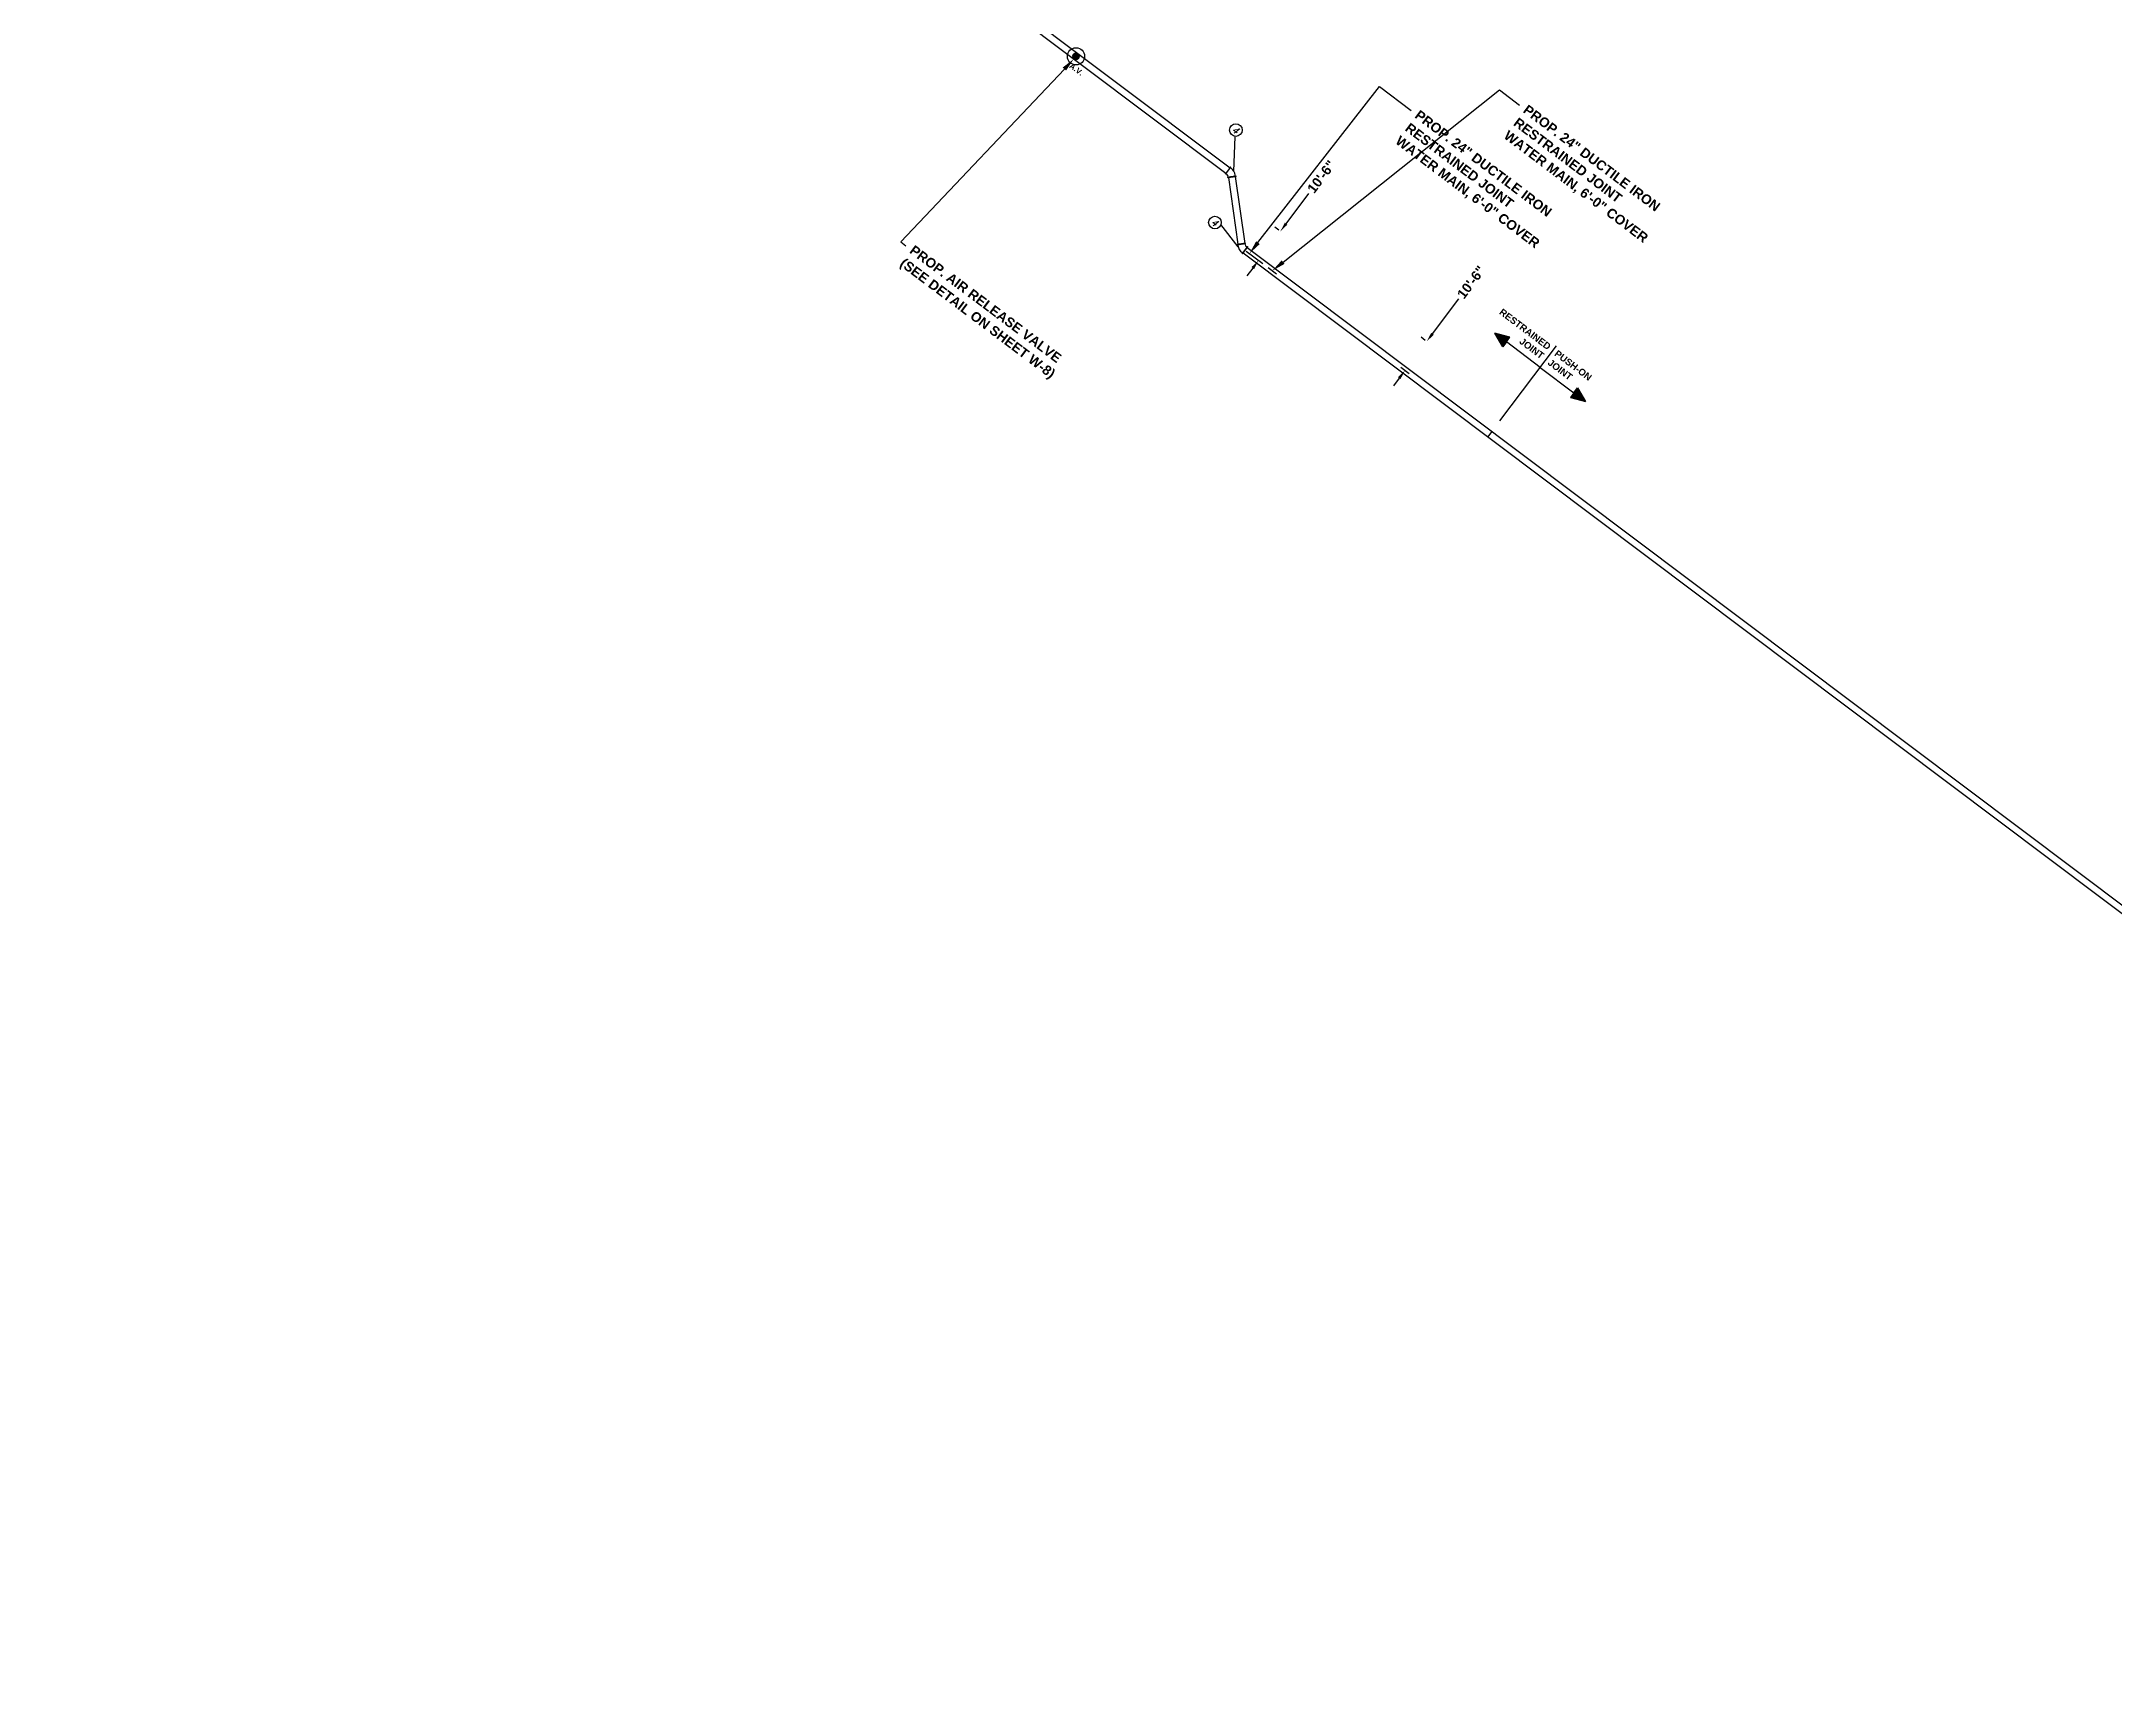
# Model space of a CAD drawing. Header units: feet. Extents: x 0 to 2751126, y 0 to 297785.
# Drawn here: x 2728113 to 2728714, y 297012 to 297488 of the extents above; entities that cross this region are included whole.
import ezdxf
from ezdxf import colors
from ezdxf.entities.mleader import LeaderData, LeaderLine
from ezdxf.math import Vec2, Vec3

# ---------------------------------------------------------------- set-up
doc = ezdxf.new("R2010")
doc.units = ezdxf.units.FT
doc.header["$MEASUREMENT"] = 0
doc.layers.get('Defpoints').update_dxf_attribs({"color": 8})
doc.layers.add('GN-DETL-MEDM', color=7, linetype='Continuous', lineweight=35)
for name, color, linetype in [('NOTES-WATER', 3, 'Continuous'), ('PROP-DIMS-WATER', 1, 'Continuous'), ('PROPTEXT-WATER-W1', 1, 'Continuous'), ('PROPTEXT-WATER-W2', 1, 'Continuous'), ('UTIL-PR-WATER', 101, 'Continuous')]:
    doc.layers.add(name, color=color, linetype=linetype)
doc.styles.add('100', font='simplex.shx', dxfattribs={"oblique": 15, "height": 2})
doc.styles.add('140', font='simplex.shx', dxfattribs={"oblique": 15, "height": 2.8})
doc.styles.add('ARIAL BOLD', font='arialbd.ttf')
doc.styles.add('PWD_WATER', font='arial.ttf')
doc.dimstyles.new('PR-DIMS', dxfattribs={"dimtxt": 0.14, "dimasz": 0.14, "dimexe": 0.1, "dimexo": 0.1, "dimgap": 0.05, "dimtad": 0, "dimdec": 0, "dimlfac": 12, "dimzin": 0, "dimdsep": 46, "dimlunit": 4, "dimtxsty": 'ARIAL BOLD', "dimcen": 0.1, "dimclrd": 256, "dimclre": 256, "dimclrt": 256, "dimadec": 0, "dimazin": 0, "dimtfac": 1, "dimtdec": 0, "dimtofl": 0, "dimtmove": 0, "dimatfit": 1, "dimfxl": 1, "dimtolj": 1, "dimtzin": 0, "dimlwd": -1, "dimlwe": -1, "dimarcsym": 0})

# ---------------------------------------------------------------- blocks, each defined once
blk = doc.blocks.new('*D43')
at = {"layer": 'Defpoints', "color": 0, "transparency": 16777216}
for p in [(2728472.39, 297432.52), (2728473.57, 297431.64), (2728467.9, 297422.76)]:
    blk.add_point(p, dxfattribs=at)
at = {"layer": 'PROP-DIMS-WATER', "transparency": 16777216}
for p, q in [((2728474.07, 297434.76), (2728480.67, 297443.54)), ((2728471.97, 297432.84), (2728470.79, 297433.72)), ((2728464.4, 297421.89), (2728462.72, 297419.65))]:
    blk.add_line(p, q, dxfattribs=at)
for points in [[(2728473.7, 297435.04), (2728474.44, 297434.48), (2728472.39, 297432.52)], [(2728464.03, 297422.17), (2728464.78, 297421.61), (2728466.08, 297424.13)]]:
    blk.add_solid(points, dxfattribs=at)
at = {"layer": 'PROP-DIMS-WATER', "transparency": 16777216, "insert": (2728484.3, 297448.38), "char_height": 2.8, "attachment_point": 5, "rotation": 53.08687, "style": 'ARIAL BOLD'}
blk.add_mtext('\\A1;10\'-6"', dxfattribs=at)
blk = doc.blocks.new('*D44')
at = {"layer": 'Defpoints', "color": 0, "transparency": 16777216}
for p in [(2728514.86, 297400.62), (2728516.04, 297399.73), (2728510.38, 297390.85)]:
    blk.add_point(p, dxfattribs=at)
at = {"layer": 'PROP-DIMS-WATER', "transparency": 16777216}
for p, q in [((2728516.55, 297402.86), (2728524.13, 297412.95)), ((2728514.44, 297400.93), (2728513.26, 297401.82)), ((2728506.88, 297389.98), (2728505.19, 297387.74))]:
    blk.add_line(p, q, dxfattribs=at)
for points in [[(2728516.17, 297403.14), (2728516.92, 297402.58), (2728514.86, 297400.62)], [(2728506.5, 297390.26), (2728507.25, 297389.7), (2728508.56, 297392.22)]]:
    blk.add_solid(points, dxfattribs=at)
at = {"layer": 'PROP-DIMS-WATER', "transparency": 16777216, "insert": (2728527.76, 297417.79), "char_height": 2.8, "attachment_point": 5, "rotation": 53.08687, "style": 'ARIAL BOLD'}
blk.add_mtext('\\A1;10\'-6"', dxfattribs=at)
blk = doc.blocks.new('48ell45s-mj')
for p, q in [((-1, 41), (-3, 40)), ((-3, 40), (40, -3)), ((-2, 34), (-3, 32)), ((41, -1), (-1, 41)), ((-1, 38), (-1, 38)), ((30, -26), (-30, -26)), ((-30, -26), (-30, -28)), ((-30, -28), (30, -28)), ((-28, -26), (-28, -26)), ((-25, -22), (-25, -21)), ((25, -22), (25, -21)), ((28, -26), (28, -26)), ((30, -28), (30, -26)), ((34, -2), (32, -3)), ((38, -1), (38, -1)), ((40, -3), (41, -1))]:
    blk.add_line(p, q)
for centre, radius, start, end in [((49, -21), 74.9, 135, 180), ((0, 36), 1.9, 135, 200.0989), ((-3, 35), 1.9, 315, 20.0989), ((-26, -26), 1.9, 114.9011, 180), ((-27, -22), 1.9, 294.9011, 0), ((49, -21), 24.1, 135, 180), ((27, -22), 1.9, 180, 245.0989), ((26, -26), 1.9, 0, 65.0989), ((35, -3), 1.9, 69.9011, 135), ((36, 0), 1.9, 249.9011, 315)]:
    blk.add_arc(centre, radius, start, end)

msp = doc.modelspace()

# ---------------------------------------------------------------- hatches: boundary and pattern name
at = {"layer": 'GN-DETL-MEDM'}
h = msp.add_hatch(color=256, dxfattribs=at)
h.dxf.hatch_style = 1
h.paths.add_polyline_path([(2728414.048, 297483.289, 1), (2728412.215, 297483.289, 1)])
at = {"layer": 'UTIL-PR-WATER'}
h = msp.add_hatch(color=2, dxfattribs=at)
h.dxf.hatch_style = 1
h.paths.add_polyline_path([(2728537.968, 297400.471), (2728539.008, 297401.854), (2728534.62, 297402.986)])
h.paths.add_polyline_path([(2728537.968, 297400.471), (2728536.929, 297399.087), (2728534.62, 297402.986)])
h = msp.add_hatch(color=2, dxfattribs=at)
h.dxf.hatch_style = 1
h.paths.add_polyline_path([(2728557.565, 297385.75), (2728558.604, 297387.134), (2728560.913, 297383.235)])
h.paths.add_polyline_path([(2728557.565, 297385.75), (2728556.525, 297384.367), (2728560.913, 297383.235)])

# ---------------------------------------------------------------- linework, layer by layer
at = {"layer": 'Defpoints'}
msp.add_circle((2728413.131, 297483.289), 2.5, dxfattribs=at)
at = {"layer": 'GN-DETL-MEDM'}
msp.add_circle((2728413.131, 297483.289), 0.917, dxfattribs=at)
at = {"layer": 'NOTES-WATER'}
for centre in [(2728459.49, 297461.901), (2728453.431, 297435.101)]:
    msp.add_circle(centre, 1.835, dxfattribs=at)
at = {"layer": 'PROP-DIMS-WATER'}
for points in [[(2728462.528, 297426.798), (2728467.283, 297423.226)], [(2728507.358, 297393.123), (2728509.757, 297391.321)]]:
    msp.add_lwpolyline(points, dxfattribs=at)
at = {"layer": 'PROPTEXT-WATER-W2'}
msp.add_lwpolyline([(2728468.878, 297422.028), (2728471.277, 297420.226)], dxfattribs=at)
at = {"layer": 'UTIL-PR-WATER'}
for points in [[(2728287.583, 297578.849), (2728457.821, 297450.97)], [(2728286.382, 297577.25), (2728456.62, 297449.371)], [(2728457.327, 297448.174), (2728460.082, 297428.782)], [(2728459.307, 297448.456), (2728462.063, 297429.063)], [(2728462.77, 297427.867), (2729119.644, 296934.436)], [(2728462.77, 297427.867), (2729119.644, 296934.436)], [(2728461.569, 297426.267), (2729118.443, 296932.837)], [(2728532.595, 297372.914), (2728533.797, 297374.513)]]:
    msp.add_lwpolyline(points, dxfattribs=at)
at = {"layer": 'UTIL-PR-WATER', "color": 2}
for points in [[(2728537.968, 297400.471), (2728536.929, 297399.087), (2728534.62, 297402.986), (2728537.968, 297400.471)], [(2728537.968, 297400.471), (2728539.008, 297401.854), (2728534.62, 297402.986), (2728537.968, 297400.471)], [(2728557.565, 297385.75), (2728556.525, 297384.367), (2728560.913, 297383.235), (2728557.565, 297385.75)], [(2728557.565, 297385.75), (2728558.604, 297387.134), (2728560.913, 297383.235), (2728557.565, 297385.75)]]:
    msp.add_lwpolyline(points, dxfattribs=at)
at = {"layer": 'UTIL-PR-WATER', "color": 1}
for points in [[(2728536.103, 297377.583), (2728552.463, 297399.363)], [(2728547.766, 297393.11), (2728537.968, 297400.471)], [(2728547.766, 297393.11), (2728557.565, 297385.75)]]:
    msp.add_lwpolyline(points, dxfattribs=at)

# ---------------------------------------------------------------- block references
at = {"layer": 'UTIL-PR-WATER', "xscale": 0.04166500000000001, "yscale": 0.04166500000000001, "zscale": 0.04166500000000001}
for p, rotation in [((2728458.153, 297449.47), 233.0868749429877), ((2728461.237, 297427.768), 53.08687494302508)]:
    msp.add_blockref('48ell45s-mj', p, dxfattribs=dict(at, rotation=rotation))

# ---------------------------------------------------------------- texts
at = {"layer": 'NOTES-WATER', "char_height": 2, "width": 1.88, "attachment_point": 5, "rotation": 323.086875, "style": '100'}
for insert in [(2728459.377, 297461.917), (2728453.319, 297435.116)]:
    msp.add_mtext('4', dxfattribs=dict(at, insert=insert))
at = {"layer": 'PROPTEXT-WATER-W1', "insert": (2728411.993, 297481.449), "char_height": 1.6, "attachment_point": 1, "rotation": 323.086875, "style": 'PWD_WATER'}
msp.add_mtext_dynamic_manual_height_columns('{\\fArial|b1|i0|c0|p34;A.V.}', width=1.39447, gutter_width=0.295, heights=[0], dxfattribs=at)

# ---------------------------------------------------------------- dimensions: what is measured, and where the dimension line sits
at = {"layer": 'PROP-DIMS-WATER'}
for base, p1, p2, picture, middle in [((2728472.39, 297432.522), (2728467.904, 297422.76), (2728473.566, 297431.638), '*D43', (2728484.304, 297448.382)), ((2728514.864, 297400.617), (2728510.377, 297390.854), (2728516.04, 297399.733), '*D44', (2728527.764, 297417.791))]:
    dim = msp.add_linear_dim(base=base, p1=p1, p2=p2, angle=53.086875, dimstyle='PR-DIMS', override={"dimzin": 3, "dimse1": 1}, dxfattribs=at)
    dim.commit()
    dim.dimension.update_dxf_attribs({"geometry": picture, "text_midpoint": middle, "dimtype": 160})

# ---------------------------------------------------------------- leaders
at = {"layer": 'NOTES-WATER'}
for points in [[(2728458.918, 297449.922), (2728459.293, 297460.077)], [(2728460.189, 297428.023), (2728455.175, 297434.528)]]:
    msp.add_leader(points, dimstyle='PR-DIMS', override={"dimscale": 0, "dimasz": 0.11}, dxfattribs=at)
at = {"layer": 'PROPTEXT-WATER-W1'}
ml = msp.add_multileader_mtext('Standard', dxfattribs=at)
ml.set_content('{\\fArial|b1|i0|c0|p34;\\Q0;PROP. AIR RELEASE VALVE\\P(SEE DETAIL ON SHEET W-8)}', color=256, style='140')
ml.set_leader_properties()
ml.build(insert=Vec2(0, 0))
ml.multileader.update_dxf_attribs({"dogleg_length": 1.861})
ctx = ml.context
ctx.base_point, ctx.char_height, ctx.landing_gap_size, ctx.plane_origin, ctx.plane_x_axis, ctx.plane_y_axis = Vec3(2728363.773, 297428.353), 2.8, 1.8, Vec3(2727993.664, 297149.87), Vec3(0.7995471, -0.6006034), Vec3(0.6006034, 0.7995471)
notes = []
notes.append((ctx, [(0, (1, 1, 0), (2728362.285, 297429.47), (0.7995471, -0.6006034), 1.861, [(0, [(2728412.499, 297482.514)], 0, [])])]))
ctx.mtext.insert, ctx.mtext.text_direction, ctx.mtext.rotation, ctx.mtext.width, ctx.mtext.defined_height, ctx.mtext.flow_direction = Vec3(2728366.3, 297428.72), Vec3(0.7995471, -0.6006034), -0.0238237, 69.9933, 7.576517191409948e-11, 5
ml = msp.add_multileader_mtext('Standard', dxfattribs=at)
ml.set_content('{\\fArial|b1|i0|c0|p34;\\Q0;PROP. 24" DUCTILE IRON RESTRAINED JOINT WATER MAIN, 6\'-0" COVER}', color=256, style='140')
ml.set_leader_properties()
ml.build(insert=Vec2(0, 0))
ml.multileader.update_dxf_attribs({"dogleg_length": 0.1})
ctx = ml.context
ctx.base_point, ctx.char_height, ctx.landing_gap_size, ctx.plane_origin, ctx.plane_x_axis, ctx.plane_y_axis = Vec3(2728510.37, 297467.627), 2.8, 1.8, Vec3(2728118.741, 297119.182), Vec3(0.798799, -0.6015981), Vec3(0.6015981, 0.798799)
notes.append((ctx, [(0, (1, 1, 0), (2728501.197, 297474.536), (0.798799, -0.6015981), 11.483, [(0, [(2728463.442, 297426.111)], 0, [])])]))
ctx.mtext.insert, ctx.mtext.text_direction, ctx.mtext.rotation, ctx.mtext.width, ctx.mtext.defined_height, ctx.mtext.flow_direction = Vec3(2728512.837, 297467.912), Vec3(0.798799, -0.6015981), -0.0250684, 51.78924, 7.576517191409948e-11, 5
at = {"layer": 'PROPTEXT-WATER-W2'}
ml = msp.add_multileader_mtext('Standard', dxfattribs=at)
ml.set_content('{\\fArial|b1|i0|c0|p34;\\Q0;PROP. 24" DUCTILE IRON RESTRAINED JOINT WATER MAIN, 6\'-0" COVER}', color=256, style='140')
ml.set_leader_properties()
ml.build(insert=Vec2(0, 0))
ml.multileader.update_dxf_attribs({"dogleg_length": 0.1})
ctx = ml.context
ctx.base_point, ctx.char_height, ctx.landing_gap_size, ctx.plane_origin, ctx.plane_x_axis, ctx.plane_y_axis = Vec3(2728541.803, 297469.169), 2.8, 1.8, Vec3(2728148.768, 297088.548), Vec3(0.798799, -0.6015981), Vec3(0.6015981, 0.798799)
notes.append((ctx, [(0, (1, 1, 0), (2728535.946, 297473.58), (0.798799, -0.6015981), 7.332, [(0, [(2728470.077, 297421.127)], 0, [])])]))
ctx.mtext.insert, ctx.mtext.text_direction, ctx.mtext.rotation, ctx.mtext.width, ctx.mtext.defined_height, ctx.mtext.flow_direction = Vec3(2728544.271, 297469.454), Vec3(0.798799, -0.6015981), -0.0250684, 51.78924, 7.576517191409948e-11, 5
ml = msp.add_multileader_mtext('Standard', dxfattribs=at)
ml.set_content('{\\fArial|b1|i0|c0|p34;\\Q0;RESTRAINED\\P JOINT}', color=256, style='140')
ml.set_leader_properties()
ml.build(insert=Vec2(0, 0))
ml.multileader.update_dxf_attribs({"dogleg_length": 0.1, "arrow_head_size": 2.8, "scale": 0.7})
ctx = ml.context
ctx.base_point, ctx.scale, ctx.char_height, ctx.arrow_head_size, ctx.landing_gap_size, ctx.plane_origin, ctx.plane_x_axis, ctx.plane_y_axis = Vec3(2728535.556, 297410.06), 0.7, 1.96, 2.8, 1.26, Vec3(2728142.075, 297080.518), Vec3(0.798799, -0.6015981), Vec3(0.6015981, 0.798799)
ctx.text_align_type = 2
notes.append((ctx, [(0, (0, 0, 0), (0, 0), (1, 0), 1, [])]))
ctx.mtext.insert, ctx.mtext.text_direction, ctx.mtext.rotation, ctx.mtext.width, ctx.mtext.defined_height, ctx.mtext.alignment, ctx.mtext.flow_direction = Vec3(2728551.111, 297399.593), Vec3(0.798799, -0.6015981), -0.0250684, 36.25247, 5.303562033986963e-11, 3, 5
ml = msp.add_multileader_mtext('Standard', dxfattribs=at)
ml.set_content('{\\fArial|b1|i0|c0|p34;\\Q0;PUSH-ON \\PJOINT}', color=256, style='140')
ml.set_leader_properties()
ml.build(insert=Vec2(0, 0))
ml.multileader.update_dxf_attribs({"dogleg_length": 0.1, "arrow_head_size": 2.8, "scale": 0.7})
ctx = ml.context
ctx.base_point, ctx.scale, ctx.char_height, ctx.arrow_head_size, ctx.landing_gap_size, ctx.plane_origin, ctx.plane_x_axis, ctx.plane_y_axis = Vec3(2728551.289, 297398.223), 0.7, 1.96, 2.8, 1.26, Vec3(2728148.537, 297075.664), Vec3(0.798799, -0.6015981), Vec3(0.6015981, 0.798799)
notes.append((ctx, [(0, (0, 0, 0), (0, 0), (1, 0), 1, [])]))
ctx.mtext.insert, ctx.mtext.text_direction, ctx.mtext.rotation, ctx.mtext.width, ctx.mtext.defined_height, ctx.mtext.flow_direction = Vec3(2728552.895, 297398.261), Vec3(0.798799, -0.6015981), -0.0250684, 36.25247, 5.303562033986963e-11, 5
for ctx, leaders in notes:
    for number, flags, end, landing, length, lines in leaders:
        leader = LeaderData()
        leader.index, (leader.has_last_leader_line, leader.has_dogleg_vector, leader.attachment_direction) = number, flags
        leader.last_leader_point, leader.dogleg_vector, leader.dogleg_length = Vec3(end), Vec3(landing), length
        for number, points, colour, breaks in lines:
            line = LeaderLine()
            line.index, line.vertices, line.color, line.breaks = number, Vec3.list(points), colors.encode_raw_color(colour), breaks
            leader.lines.append(line)
        ctx.leaders.append(leader)

doc.saveas('drawing.dxf')
